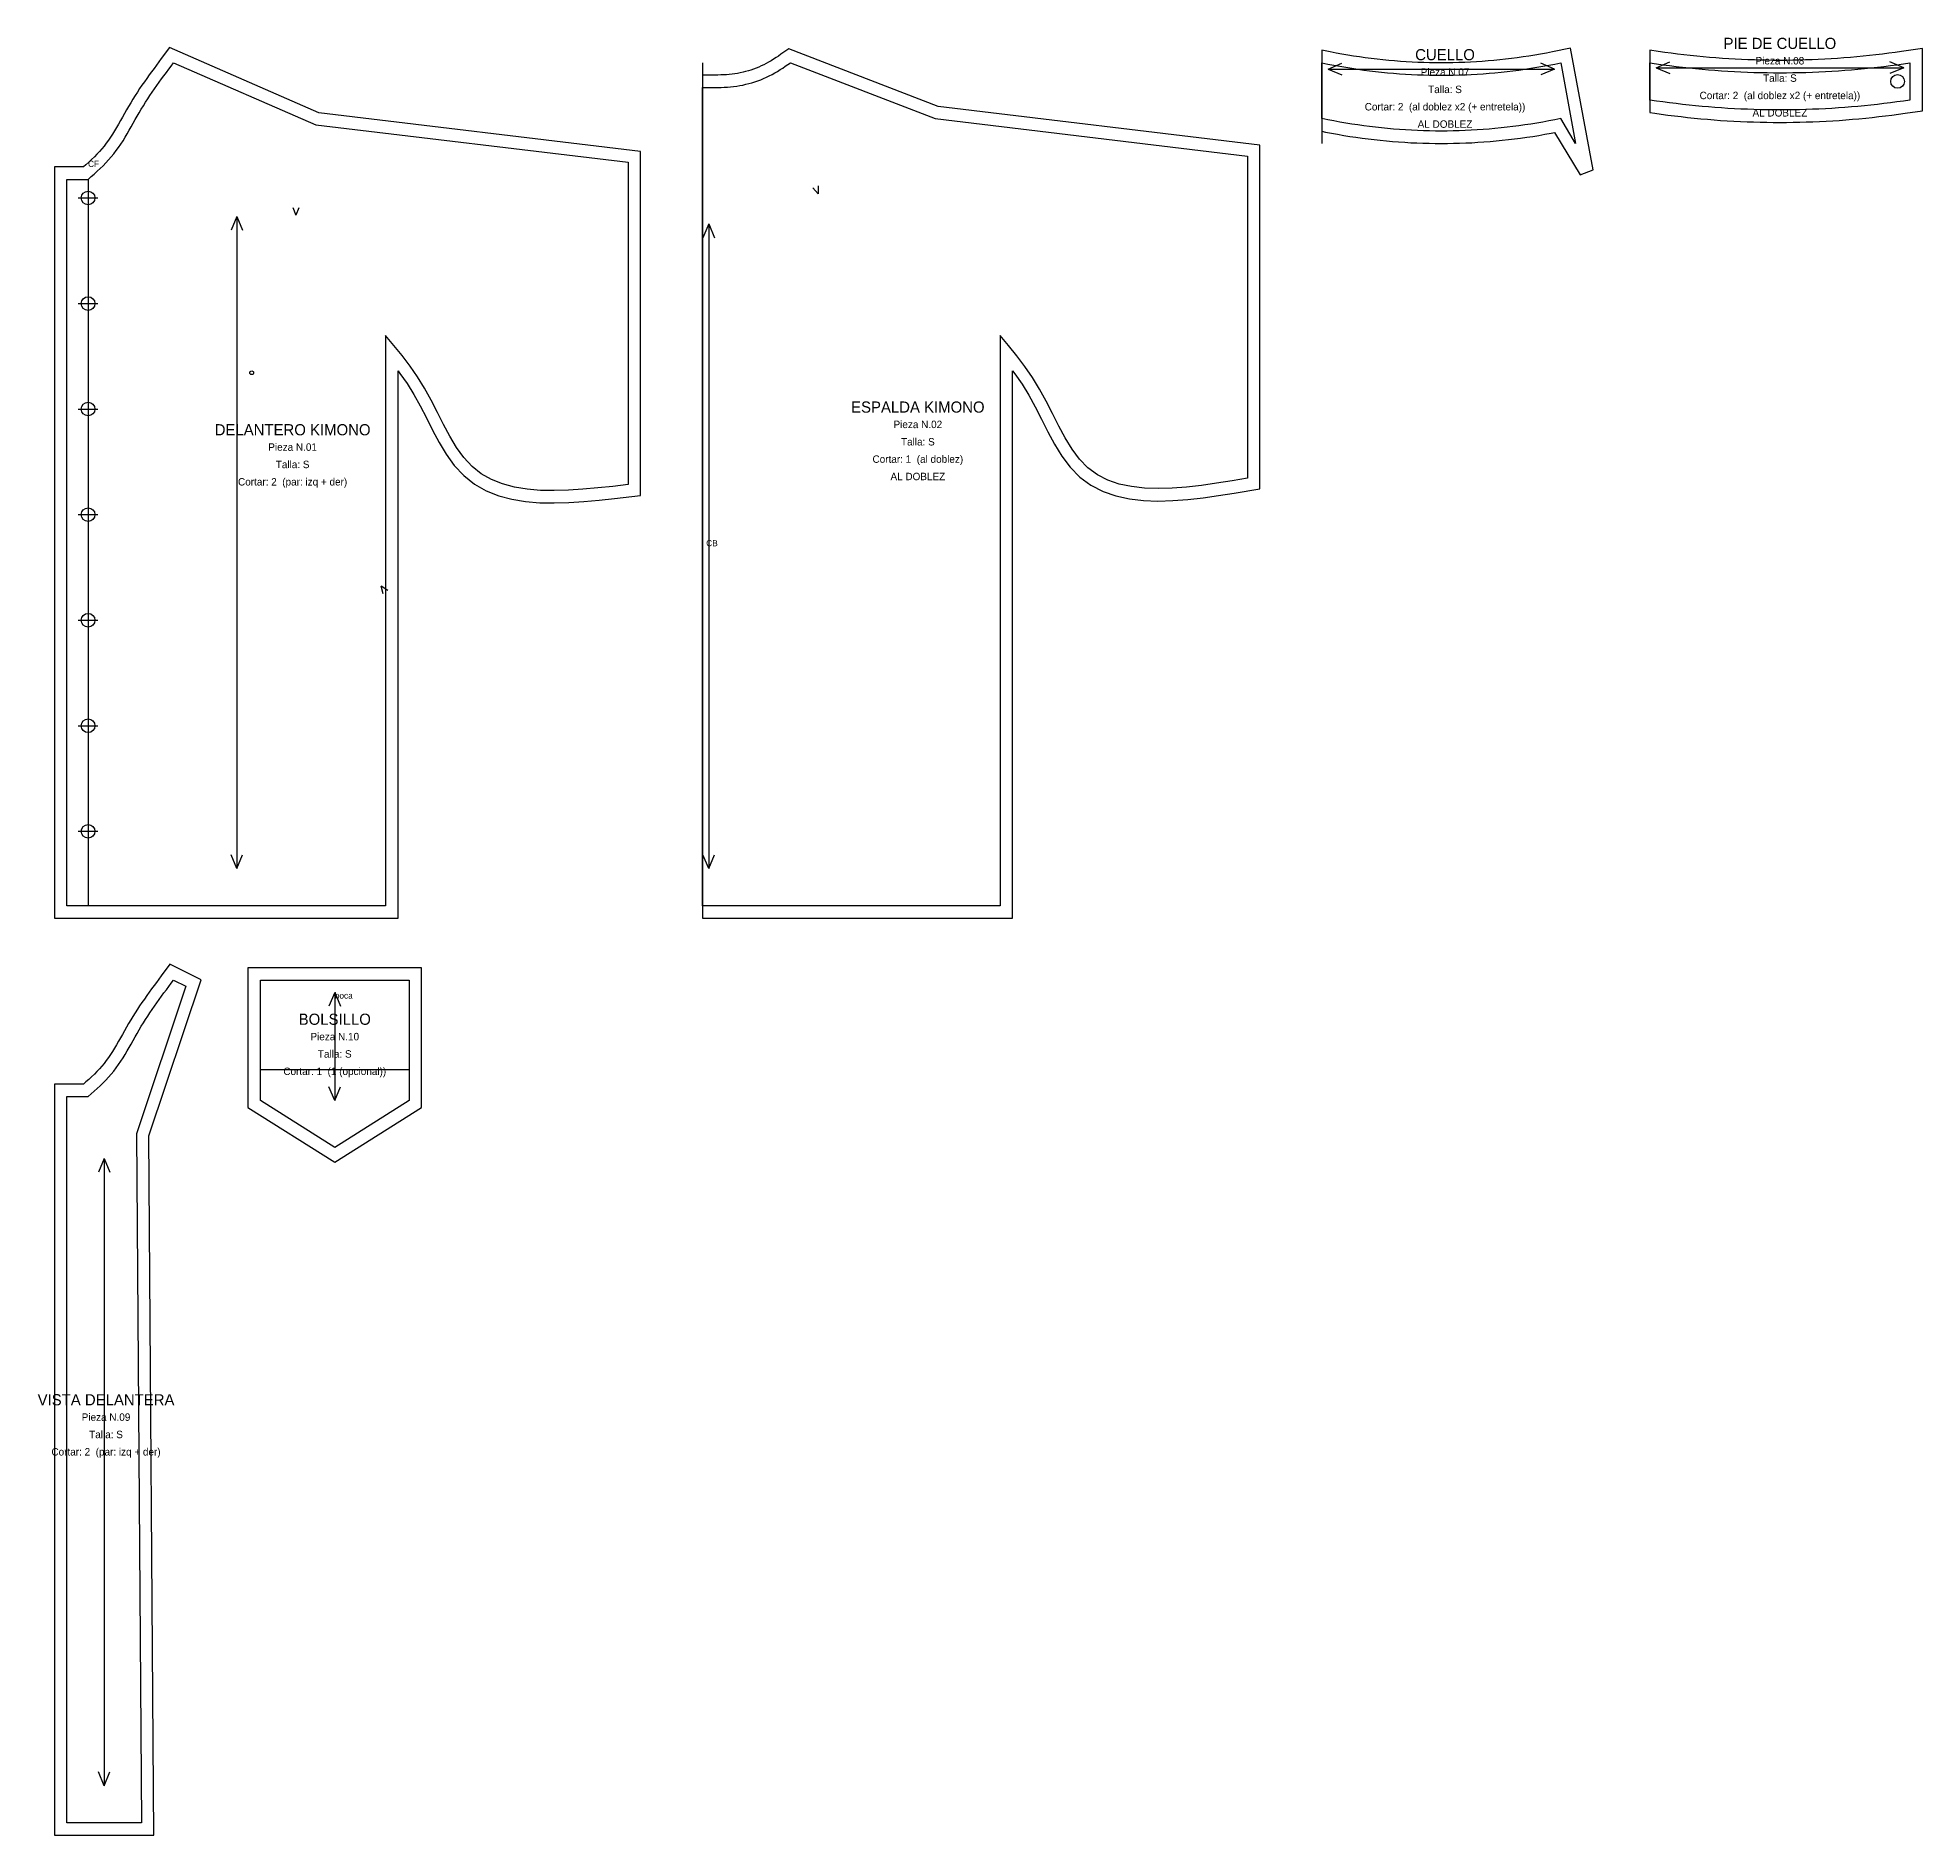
# Model space of a CAD drawing. Header units: centimetres. Extents: x -2 to 150, y -143 to 2.
import ezdxf
from ezdxf.enums import TextEntityAlignment as Align

# ---------------------------------------------------------------- set-up
doc = ezdxf.new("R2010")
doc.units = ezdxf.units.CM
for name, color, linetype in [('BOTONES', 30, 'Continuous'), ('CENTROS', 5, 'Continuous'), ('CONSTRUCCION', 8, 'Continuous'), ('CORTE', 1, 'Continuous'), ('COSTURA', 3, 'Continuous'), ('DOBLEZ', 6, 'Continuous'), ('HILO', 2, 'Continuous'), ('OJAL', 200, 'Continuous'), ('PIQUETES', 4, 'Continuous'), ('REFERENCIAS', 9, 'Continuous'), ('TEXTOS', 7, 'Continuous')]:
    doc.layers.add(name, color=color, linetype=linetype)

msp = doc.modelspace()

# ---------------------------------------------------------------- linework, layer by layer
at = {"layer": 'BOTONES'}
for centre in [(147.65, -1.5), (1.7, -10.9), (1.7, -19.42), (1.7, -27.93), (1.7, -36.45), (1.7, -44.97), (1.7, -53.48), (1.7, -62)]:
    msp.add_circle(centre, 0.55, dxfattribs=at)
at = {"layer": 'CENTROS'}
msp.add_circle((14.9, -25), 0.15, dxfattribs=at)
at = {"layer": 'CONSTRUCCION'}
for p, q in [((1.7, -9.4), (1.7, -68)), ((15.6, -81.22), (27.6, -81.22))]:
    msp.add_line(p, q, dxfattribs=at)
at = {"layer": 'CORTE'}
for points in [[(-1, -69), (26.7, -69), (26.7, -24.84), (26.86, -25.05), (27.44, -25.88), (27.98, -26.75), (28.49, -27.68), (28.99, -28.65), (29.49, -29.64), (30.02, -30.63), (30.59, -31.58), (31.24, -32.49), (32, -33.3), (32.86, -33.98), (33.81, -34.52), (34.82, -34.92), (35.89, -35.21), (36.99, -35.39), (38.13, -35.49), (39.3, -35.51), (40.49, -35.48), (41.7, -35.4), (42.92, -35.29), (44.15, -35.16), (46.26, -34.91), (46.26, -7.14), (20.32, -4.02), (8.27, 1.23), (7.6, 0.34), (7.41, 0.08), (7.21, -0.19), (7.02, -0.45), (6.82, -0.72), (6.63, -0.98), (6.43, -1.25), (6.24, -1.53), (6.05, -1.8), (5.86, -2.08), (5.68, -2.36), (5.49, -2.64), (5.31, -2.93), (5.14, -3.22), (4.96, -3.51), (4.8, -3.8), (4.63, -4.09), (4.47, -4.38), (4.31, -4.66), (4.15, -4.94), (3.99, -5.22), (3.83, -5.49), (3.67, -5.75), (3.51, -6), (3.34, -6.25), (3.17, -6.49), (2.99, -6.72), (2.81, -6.94), (2.62, -7.16), (2.42, -7.37), (2.21, -7.59), (1.99, -7.8), (1.76, -8.01), (1.52, -8.22), (1.32, -8.4), (-1, -8.4), (-1, -69)], [(76.26, -24.84), (76.44, -25.08), (77.03, -25.93), (77.57, -26.82), (78.09, -27.76), (78.59, -28.76), (79.11, -29.76), (79.65, -30.76), (80.24, -31.73), (80.91, -32.63), (81.7, -33.43), (82.59, -34.08), (83.57, -34.59), (84.61, -34.94), (85.7, -35.18), (86.83, -35.31), (87.99, -35.35), (89.19, -35.32), (90.4, -35.22), (91.63, -35.09), (92.88, -34.91), (94.13, -34.72), (96.22, -34.37), (96.22, -6.64), (70.26, -3.52), (58.23, 1.12), (57.59, 0.69), (57.39, 0.55), (57.19, 0.42), (56.99, 0.29), (56.79, 0.17), (56.59, 0.05), (56.4, -0.05), (56.2, -0.16), (56, -0.25), (55.8, -0.34), (55.59, -0.43), (55.38, -0.51), (55.17, -0.58), (54.96, -0.65), (54.74, -0.71), (54.53, -0.76), (54.31, -0.81), (54.09, -0.85), (53.87, -0.88), (53.65, -0.91), (53.42, -0.94), (53.2, -0.96), (52.96, -0.97), (52.73, -0.98), (52.49, -0.99), (52.25, -1), (52, -1), (51.76, -1), (51.51, -1), (51.26, -1), (51.26, -69), (76.26, -69), (76.26, -24.84)], [(102, -5.67), (102.49, -5.76), (102.98, -5.85), (103.47, -5.93), (103.96, -6), (104.46, -6.07), (104.95, -6.13), (105.44, -6.19), (105.93, -6.24), (106.42, -6.29), (106.91, -6.34), (107.41, -6.37), (107.9, -6.41), (108.39, -6.44), (108.88, -6.46), (109.37, -6.48), (109.87, -6.49), (110.36, -6.5), (110.85, -6.5), (111.34, -6.5), (111.83, -6.49), (112.33, -6.48), (112.82, -6.46), (113.31, -6.44), (113.8, -6.41), (114.29, -6.37), (114.79, -6.34), (115.28, -6.29), (115.77, -6.24), (116.26, -6.19), (116.75, -6.13), (117.24, -6.07), (117.74, -6), (118.23, -5.93), (118.72, -5.85), (119.21, -5.76), (119.7, -5.67), (119.99, -5.62), (122.04, -9.04), (123.09, -8.64), (121.28, 1.18), (119.81, 0.88), (119.34, 0.79), (118.86, 0.71), (118.39, 0.63), (117.92, 0.55), (117.45, 0.48), (116.98, 0.41), (116.51, 0.35), (116.03, 0.3), (115.56, 0.24), (115.09, 0.2), (114.62, 0.16), (114.15, 0.12), (113.68, 0.09), (113.21, 0.06), (112.74, 0.04), (112.26, 0.02), (111.79, 0.01), (111.32, 0), (110.85, 0), (110.38, 0), (109.91, 0.01), (109.44, 0.02), (108.97, 0.04), (108.49, 0.06), (108.02, 0.09), (107.55, 0.12), (107.08, 0.16), (106.61, 0.2), (106.14, 0.24), (105.67, 0.3), (105.19, 0.35), (104.72, 0.41), (104.25, 0.48), (103.78, 0.55), (103.31, 0.63), (102.84, 0.71), (102.37, 0.79), (101.89, 0.88), (101.22, 1.02), (101.22, -5.52), (101.51, -5.58), (102, -5.67)], [(128.59, -4.14), (129.13, -4.21), (129.66, -4.28), (130.19, -4.34), (130.72, -4.4), (131.25, -4.46), (131.78, -4.51), (132.32, -4.55), (132.85, -4.6), (133.38, -4.64), (133.91, -4.67), (134.44, -4.7), (134.97, -4.73), (135.51, -4.75), (136.04, -4.77), (136.57, -4.78), (137.1, -4.79), (137.63, -4.8), (138.16, -4.8), (138.7, -4.8), (139.23, -4.79), (139.76, -4.78), (140.29, -4.77), (140.82, -4.75), (141.35, -4.73), (141.89, -4.7), (142.42, -4.67), (142.95, -4.64), (143.48, -4.6), (144.01, -4.55), (144.54, -4.51), (145.08, -4.46), (145.61, -4.4), (146.14, -4.34), (146.67, -4.28), (147.2, -4.21), (147.73, -4.14), (148.27, -4.07), (149.65, -3.86), (149.65, 1.16), (147.98, 0.91), (147.46, 0.84), (146.95, 0.77), (146.43, 0.7), (145.91, 0.64), (145.4, 0.59), (144.88, 0.53), (144.36, 0.48), (143.85, 0.44), (143.33, 0.4), (142.81, 0.36), (142.3, 0.33), (141.78, 0.3), (141.26, 0.27), (140.75, 0.25), (140.23, 0.23), (139.71, 0.22), (139.2, 0.21), (138.68, 0.2), (138.16, 0.2), (137.65, 0.2), (137.13, 0.21), (136.62, 0.22), (136.1, 0.23), (135.58, 0.25), (135.07, 0.27), (134.55, 0.3), (134.03, 0.33), (133.52, 0.36), (133, 0.4), (132.48, 0.44), (131.97, 0.48), (131.45, 0.53), (130.93, 0.59), (130.42, 0.64), (129.9, 0.7), (129.38, 0.77), (128.87, 0.84), (128.35, 0.91), (127.68, 1.01), (127.68, -4.01), (128.06, -4.07), (128.59, -4.14)], [(-1, -143), (7.01, -143), (6.6, -86.56), (10.82, -73.99), (8.3, -72.73), (7.6, -73.66), (7.41, -73.92), (7.21, -74.19), (7.02, -74.45), (6.82, -74.72), (6.63, -74.98), (6.43, -75.25), (6.24, -75.53), (6.05, -75.8), (5.86, -76.08), (5.68, -76.36), (5.49, -76.64), (5.31, -76.93), (5.14, -77.22), (4.96, -77.51), (4.8, -77.8), (4.63, -78.09), (4.47, -78.38), (4.31, -78.66), (4.15, -78.94), (3.99, -79.22), (3.83, -79.49), (3.67, -79.75), (3.51, -80), (3.34, -80.25), (3.17, -80.49), (2.99, -80.72), (2.81, -80.94), (2.62, -81.16), (2.42, -81.37), (2.21, -81.59), (1.99, -81.8), (1.76, -82.01), (1.52, -82.22), (1.32, -82.4), (-1, -82.4), (-1, -143)], [(14.6, -84.27), (21.6, -88.68), (28.6, -84.27), (28.6, -73), (14.6, -73), (14.6, -84.27)]]:
    msp.add_lwpolyline(points, close=True, dxfattribs=at)
at = {"layer": 'COSTURA'}
for points in [[(0, -9.4), (1.7, -9.4), (1.95, -9.18), (2.19, -8.97), (2.43, -8.75), (2.67, -8.52), (2.91, -8.3), (3.14, -8.07), (3.36, -7.83), (3.57, -7.59), (3.78, -7.34), (3.97, -7.08), (4.16, -6.82), (4.34, -6.55), (4.52, -6.28), (4.69, -6), (4.85, -5.72), (5.02, -5.44), (5.18, -5.16), (5.34, -4.87), (5.5, -4.58), (5.66, -4.3), (5.83, -4.02), (5.99, -3.73), (6.16, -3.46), (6.34, -3.18), (6.51, -2.91), (6.69, -2.64), (6.88, -2.37), (7.06, -2.1), (7.25, -1.83), (7.44, -1.57), (7.63, -1.3), (7.82, -1.04), (8.02, -0.78), (8.21, -0.52), (8.4, -0.26), (8.6, 0), (20.06, -5), (45.26, -8.02), (45.26, -34.02), (44.04, -34.17), (42.82, -34.3), (41.62, -34.4), (40.44, -34.48), (39.29, -34.51), (38.18, -34.49), (37.11, -34.4), (36.1, -34.23), (35.14, -33.97), (34.24, -33.62), (33.42, -33.15), (32.68, -32.56), (32.02, -31.85), (31.43, -31.03), (30.89, -30.13), (30.38, -29.18), (29.88, -28.2), (29.37, -27.21), (28.85, -26.25), (28.28, -25.33), (27.67, -24.46), (27.03, -23.62), (26.37, -22.8), (25.7, -22), (25.7, -68), (0, -68)], [(51.26, -2), (51.51, -2), (51.76, -2), (52.01, -2), (52.27, -2), (52.52, -1.99), (52.77, -1.98), (53.02, -1.97), (53.27, -1.95), (53.52, -1.93), (53.77, -1.91), (54.02, -1.87), (54.26, -1.83), (54.51, -1.79), (54.76, -1.73), (55, -1.67), (55.24, -1.61), (55.48, -1.53), (55.72, -1.45), (55.96, -1.36), (56.19, -1.26), (56.42, -1.16), (56.65, -1.05), (56.87, -0.94), (57.09, -0.81), (57.31, -0.69), (57.52, -0.55), (57.73, -0.42), (57.94, -0.28), (58.15, -0.14), (58.36, 0), (70.02, -4.5), (95.22, -7.52), (95.22, -33.52), (93.97, -33.73), (92.73, -33.92), (91.51, -34.09), (90.31, -34.23), (89.13, -34.32), (88, -34.35), (86.91, -34.31), (85.86, -34.19), (84.88, -33.98), (83.96, -33.66), (83.12, -33.23), (82.35, -32.67), (81.67, -31.98), (81.07, -31.16), (80.51, -30.26), (79.99, -29.3), (79.49, -28.3), (78.97, -27.3), (78.44, -26.32), (77.87, -25.38), (77.25, -24.49), (76.6, -23.64), (75.94, -22.81), (75.26, -22), (75.26, -68), (51.26, -68)], [(101.22, 0), (101.7, -0.1), (102.18, -0.19), (102.66, -0.28), (103.14, -0.36), (103.63, -0.44), (104.11, -0.51), (104.59, -0.58), (105.07, -0.64), (105.55, -0.7), (106.03, -0.75), (106.52, -0.8), (107, -0.84), (107.48, -0.88), (107.96, -0.91), (108.44, -0.94), (108.92, -0.96), (109.41, -0.98), (109.89, -0.99), (110.37, -1), (110.85, -1), (111.33, -1), (111.81, -0.99), (112.3, -0.98), (112.78, -0.96), (113.26, -0.94), (113.74, -0.91), (114.22, -0.88), (114.7, -0.84), (115.18, -0.8), (115.67, -0.75), (116.15, -0.7), (116.63, -0.64), (117.11, -0.58), (117.59, -0.51), (118.07, -0.44), (118.56, -0.36), (119.04, -0.28), (119.52, -0.19), (120, -0.1), (120.48, 0), (121.68, -6.5), (120.48, -4.5), (120, -4.6), (119.52, -4.69), (119.04, -4.78), (118.56, -4.86), (118.07, -4.94), (117.59, -5.01), (117.11, -5.08), (116.63, -5.14), (116.15, -5.2), (115.67, -5.25), (115.18, -5.3), (114.7, -5.34), (114.22, -5.38), (113.74, -5.41), (113.26, -5.44), (112.78, -5.46), (112.3, -5.48), (111.81, -5.49), (111.33, -5.5), (110.85, -5.5), (110.37, -5.5), (109.89, -5.49), (109.41, -5.48), (108.92, -5.46), (108.44, -5.44), (107.96, -5.41), (107.48, -5.38), (107, -5.34), (106.52, -5.3), (106.03, -5.25), (105.55, -5.2), (105.07, -5.14), (104.59, -5.08), (104.11, -5.01), (103.63, -4.94), (103.14, -4.86), (102.66, -4.78), (102.18, -4.69), (101.7, -4.6), (101.22, -4.5)], [(127.68, 0), (128.21, -0.08), (128.73, -0.15), (129.25, -0.22), (129.78, -0.29), (130.3, -0.35), (130.83, -0.41), (131.35, -0.46), (131.88, -0.51), (132.4, -0.56), (132.92, -0.6), (133.45, -0.64), (133.97, -0.67), (134.5, -0.7), (135.02, -0.73), (135.54, -0.75), (136.07, -0.77), (136.59, -0.78), (137.12, -0.79), (137.64, -0.8), (138.16, -0.8), (138.69, -0.8), (139.21, -0.79), (139.74, -0.78), (140.26, -0.77), (140.78, -0.75), (141.31, -0.73), (141.83, -0.7), (142.36, -0.67), (142.88, -0.64), (143.41, -0.6), (143.93, -0.56), (144.45, -0.51), (144.98, -0.46), (145.5, -0.41), (146.03, -0.35), (146.55, -0.29), (147.07, -0.22), (147.6, -0.15), (148.12, -0.08), (148.65, 0), (148.65, -3), (148.12, -3.08), (147.6, -3.15), (147.07, -3.22), (146.55, -3.29), (146.03, -3.35), (145.5, -3.41), (144.98, -3.46), (144.45, -3.51), (143.93, -3.56), (143.41, -3.6), (142.88, -3.64), (142.36, -3.67), (141.83, -3.7), (141.31, -3.73), (140.78, -3.75), (140.26, -3.77), (139.74, -3.78), (139.21, -3.79), (138.69, -3.8), (138.16, -3.8), (137.64, -3.8), (137.12, -3.79), (136.59, -3.78), (136.07, -3.77), (135.54, -3.75), (135.02, -3.73), (134.5, -3.7), (133.97, -3.67), (133.45, -3.64), (132.92, -3.6), (132.4, -3.56), (131.88, -3.51), (131.35, -3.46), (130.83, -3.41), (130.3, -3.35), (129.78, -3.29), (129.25, -3.22), (128.73, -3.15), (128.21, -3.08), (127.68, -3)], [(0, -83.4), (1.7, -83.4), (1.95, -83.18), (2.19, -82.97), (2.43, -82.75), (2.67, -82.52), (2.91, -82.3), (3.14, -82.07), (3.36, -81.83), (3.57, -81.59), (3.78, -81.34), (3.97, -81.08), (4.16, -80.82), (4.34, -80.55), (4.52, -80.28), (4.69, -80), (4.85, -79.72), (5.02, -79.44), (5.18, -79.16), (5.34, -78.87), (5.5, -78.58), (5.66, -78.3), (5.83, -78.02), (5.99, -77.73), (6.16, -77.46), (6.34, -77.18), (6.51, -76.91), (6.69, -76.64), (6.88, -76.37), (7.06, -76.1), (7.25, -75.83), (7.44, -75.57), (7.63, -75.3), (7.82, -75.04), (8.02, -74.78), (8.21, -74.52), (8.4, -74.26), (8.6, -74), (9.6, -74.5), (5.6, -86.4), (6, -142), (0, -142)], [(15.6, -74), (27.6, -74), (27.6, -83.72), (21.6, -87.5), (15.6, -83.72)]]:
    msp.add_lwpolyline(points, close=True, dxfattribs=at)
at = {"layer": 'DOBLEZ'}
for p, q in [((51.26, 0), (51.26, -68)), ((101.22, 0), (101.22, -6.5)), ((127.68, 0), (127.68, -3.8))]:
    msp.add_line(p, q, dxfattribs=at)
at = {"layer": 'HILO'}
for p, q in [((128.18, -0.4), (129.29, 0.07)), ((148.15, -0.4), (147.04, 0.07)), ((101.72, -0.5), (102.82, -0.03)), ((101.72, -0.5), (119.98, -0.5)), ((101.72, -0.5), (102.82, -0.97)), ((119.98, -0.5), (118.88, -0.03)), ((119.98, -0.5), (118.88, -0.97)), ((128.18, -0.4), (148.15, -0.4)), ((128.18, -0.4), (129.29, -0.87)), ((148.15, -0.4), (147.04, -0.87)), ((13.7, -12.4), (13.23, -13.51)), ((13.7, -12.4), (13.7, -65)), ((13.7, -12.4), (14.17, -13.51)), ((51.76, -13), (51.29, -14.11)), ((51.76, -13), (51.76, -65)), ((51.76, -13), (52.22, -14.11)), ((13.7, -65), (13.23, -63.89)), ((13.7, -65), (14.17, -63.89)), ((51.76, -65), (51.29, -63.89)), ((51.76, -65), (52.22, -63.89)), ((21.6, -75), (21.13, -76.11)), ((21.6, -75), (21.6, -83.72)), ((21.6, -75), (22.07, -76.11)), ((21.6, -83.72), (21.13, -82.61)), ((21.6, -83.72), (22.07, -82.61)), ((3, -88.4), (2.53, -89.51)), ((3, -88.4), (3, -139)), ((3, -88.4), (3.47, -89.51)), ((3, -139), (2.53, -137.89)), ((3, -139), (3.47, -137.89))]:
    msp.add_line(p, q, dxfattribs=at)
at = {"layer": 'OJAL'}
for p, q in [((0.9, -10.9), (2.5, -10.9)), ((0.9, -19.42), (2.5, -19.42)), ((0.9, -27.93), (2.5, -27.93)), ((0.9, -36.45), (2.5, -36.45)), ((0.9, -44.97), (2.5, -44.97)), ((0.9, -53.48), (2.5, -53.48)), ((0.9, -62), (2.5, -62))]:
    msp.add_line(p, q, dxfattribs=at)
at = {"layer": 'PIQUETES'}
for p, q in [((60.15, -10.09), (60.59, -10.56)), ((60.6, -9.91), (60.59, -10.56)), ((18.21, -11.68), (18.45, -12.29)), ((18.69, -11.69), (18.45, -12.29)), ((25.51, -42.84), (25.35, -42.21)), ((25.89, -42.56), (25.35, -42.21))]:
    msp.add_line(p, q, dxfattribs=at)

# ---------------------------------------------------------------- texts
at = {"layer": 'REFERENCIAS'}
for s, p in [('CF', (1.7, -8.4)), ('CB', (51.56, -39)), ('boca', (21.6, -75.5))]:
    msp.add_text(s, height=0.5, dxfattribs=at).set_placement(p)
at = {"layer": 'TEXTOS'}
for s, height, p in [('PIE DE CUELLO', 0.9, (138.16, 1.57)), ('CUELLO', 0.9, (111.15, 0.66)), ('Pieza N.08', 0.6, (138.16, 0.17)), ('Pieza N.07', 0.6, (111.15, -0.74)), ('Talla: S', 0.6, (138.16, -1.23)), ('Talla: S', 0.6, (111.15, -2.14)), ('Cortar: 2  (al doblez x2 (+ entretela))', 0.6, (138.16, -2.63)), ('Cortar: 2  (al doblez x2 (+ entretela))', 0.6, (111.15, -3.54)), ('AL DOBLEZ', 0.6, (138.16, -4.03)), ('AL DOBLEZ', 0.6, (111.15, -4.94)), ('ESPALDA KIMONO', 0.9, (68.63, -27.77)), ('Pieza N.02', 0.6, (68.63, -29.17)), ('DELANTERO KIMONO', 0.9, (18.2, -29.6)), ('Talla: S', 0.6, (68.63, -30.57)), ('Pieza N.01', 0.6, (18.2, -31)), ('Cortar: 1  (al doblez)', 0.6, (68.63, -31.97)), ('Talla: S', 0.6, (18.2, -32.4)), ('AL DOBLEZ', 0.6, (68.63, -33.37)), ('Cortar: 2  (par: izq + der)', 0.6, (18.2, -33.8)), ('BOLSILLO', 0.9, (21.6, -77.16)), ('Pieza N.10', 0.6, (21.6, -78.56)), ('Talla: S', 0.6, (21.6, -79.96)), ('Cortar: 1  (1 (opcional))', 0.6, (21.6, -81.36)), ('VISTA DELANTERA', 0.9, (3.15, -107.86)), ('Pieza N.09', 0.6, (3.15, -109.26)), ('Talla: S', 0.6, (3.15, -110.66)), ('Cortar: 2  (par: izq + der)', 0.6, (3.15, -112.06))]:
    msp.add_text(s, height=height, dxfattribs=at).set_placement(p, align=Align.MIDDLE_CENTER)

doc.saveas('drawing.dxf')
